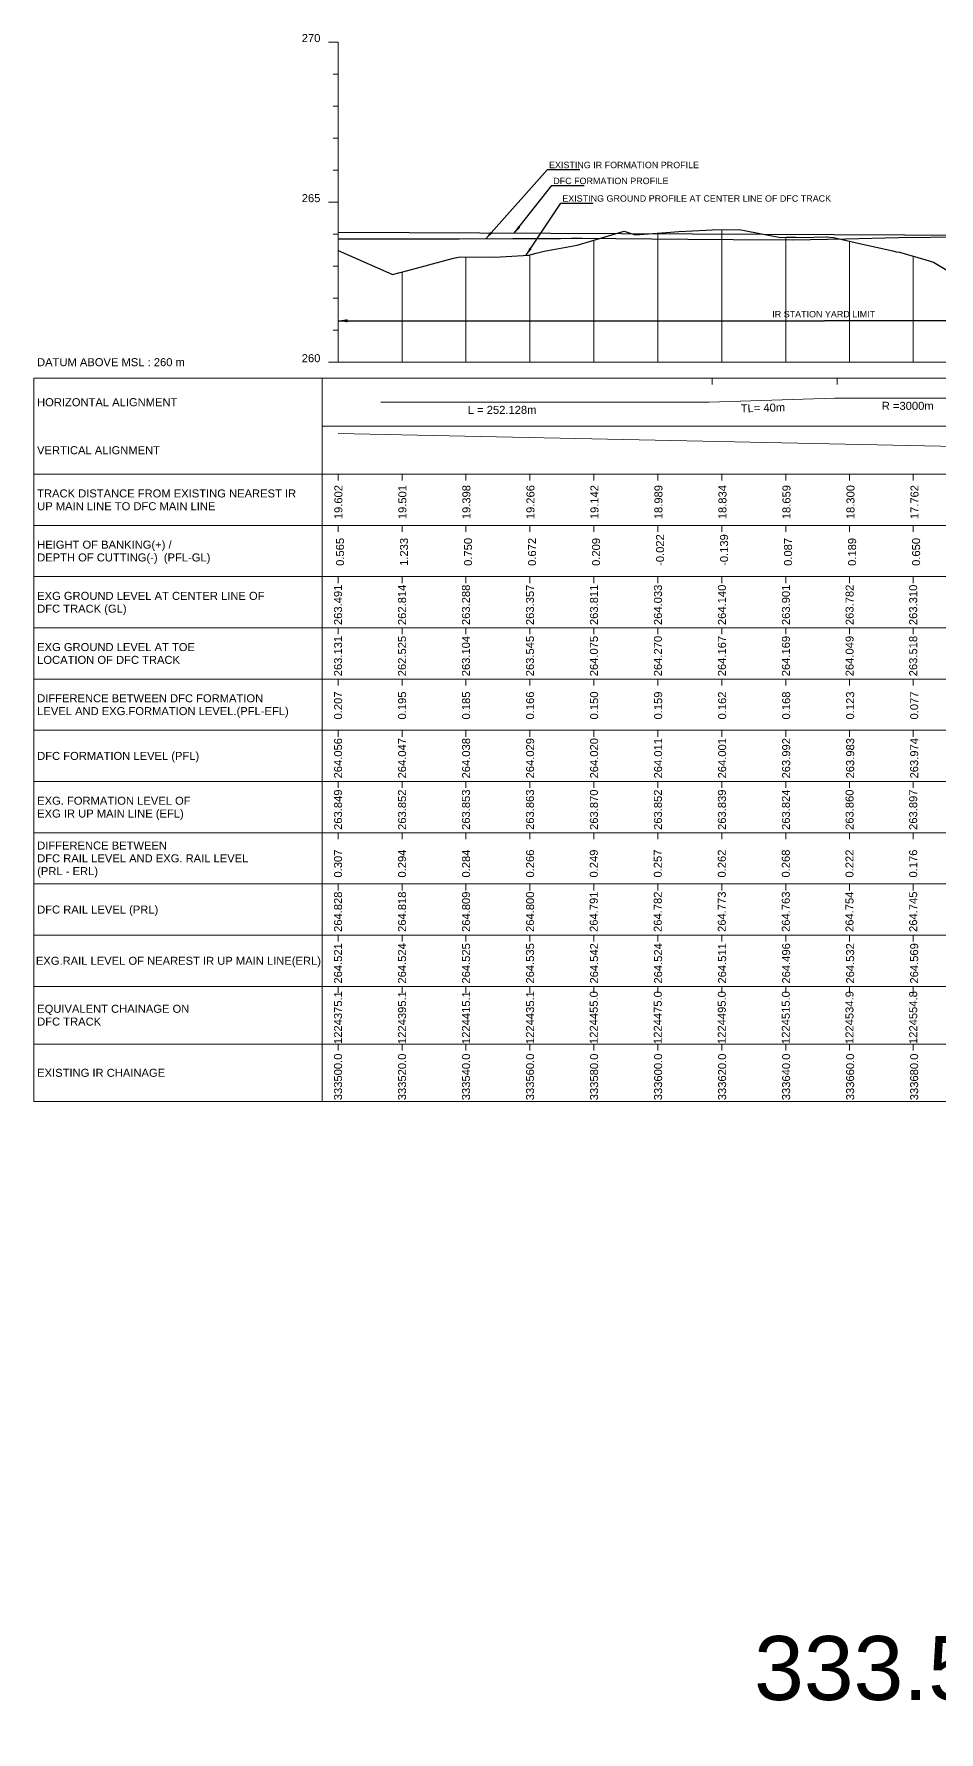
# Model space of a CAD drawing. Header units: metres. Extents: x -117481 to 30159, y 3176 to 3713.
# Drawn here: x 28730 to 29013, y 3176 to 3707 of the extents above; entities that cross this region are included whole.
import ezdxf
from ezdxf.enums import TextEntityAlignment as Align

# ---------------------------------------------------------------- set-up
doc = ezdxf.new("R2010")
doc.units = ezdxf.units.M
doc.header["$MEASUREMENT"] = 0
for name, color, linetype, lineweight in [('LS DATUM', 7, 'Continuous', 0), ('LS DATUM X', 7, 'Continuous', 0), ('LS DATUM Y', 7, 'Continuous', 0), ('LS DIFF. EXG.RL & PRO. RL', 10, 'Continuous', 0), ('LS DIFF. PFL & EFL', 10, 'Continuous', 0), ('LS EXG FL', 7, 'Continuous', 0), ('LS EXG GL', 7, 'Continuous', 0), ('LS EXG GL AT PRO TOE', 7, 'Continuous', 0), ('LS EXG IR CH', 7, 'Continuous', 0), ('LS EXG RL', 7, 'Continuous', 0), ('LS EXG. FL', 7, 'Continuous', 0), ('LS EXG. GL', 7, 'Continuous', 0), ('LS EXG. GL AT PRO. TOE', 7, 'Continuous', 0), ('LS EXG. IR CH', 7, 'Continuous', 0), ('LS EXG. RL', 7, 'Continuous', 0), ('LS FRAME', 7, 'Continuous', 0), ('LS HORIZONTAL ALIGNMENT', 10, 'Continuous', 0), ('LS PRL-ERL', 10, 'Continuous', 0), ('LS PRO RAIL LEVEL', 10, 'Continuous', 0), ('LS PRO. CUT & FILL', 10, 'Continuous', 0), ('LS PRO. DFCC CH', 10, 'Continuous', 0), ('LS PRO. FL', 10, 'Continuous', 0), ('LS PRO. RL', 10, 'Continuous', 0), ('LS PROFILE EXG FL', 7, 'Continuous', 25), ('LS PROFILE EXG GL', 7, 'Continuous', 30), ('LS PROFILE PRO FL', 1, 'Continuous', 30), ('LS TICKS', 7, 'Continuous', 0), ("LS TRACK CENTER's", 10, 'Continuous', 0), ('LS VERTICAL ALIGNMENT', 10, 'Continuous', 0), ('Profile Grid', 7, 'Continuous', 0)]:
    doc.layers.add(name, color=color, linetype=linetype, lineweight=lineweight)
doc.layers.add('ref text', color=3, linetype='Continuous')
doc.layers.add('STATION YARD LIMIT IN LS', color=7, linetype='Continuous')
doc.styles.get("Standard").update_dxf_attribs({"font": 'arial.ttf'})
doc.styles.add('Style-Arial', font='arial.ttf')
doc.styles.add('StyleArial', font='arial.ttf')
doc.dimstyles.get("Standard").update_dxf_attribs({"dimtxt": 5, "dimasz": 0.18, "dimexe": 0.18, "dimexo": 0.0625, "dimgap": 0.09, "dimtad": 0, "dimtih": 1, "dimtoh": 1, "dimdec": 4, "dimzin": 0, "dimdsep": 46, "dimtxsty": 'Standard', "dimcen": 0.09, "dimadec": 0, "dimazin": 0, "dimtfac": 1, "dimtdec": 4, "dimtofl": 0, "dimtmove": 0, "dimatfit": 3, "dimfxl": 1, "dimtolj": 1, "dimtzin": 0, "dimarcsym": 0})

# ---------------------------------------------------------------- blocks, each defined once
blk = doc.blocks.new('A$Cb4f4ed2e')
at = {"color": 1}
for s, p in [('264.056', (0, 0)), ('264.047', (20, 0)), ('264.038', (40, 0)), ('264.029', (60, 0)), ('264.020', (80, 0)), ('264.011', (100, 0)), ('264.001', (120, 0)), ('263.992', (140, 0)), ('263.983', (160, 0)), ('263.974', (180, 0)), ('263.965', (200, 0)), ('263.956', (220, 0)), ('263.947', (240, 0)), ('263.937', (260, 0)), ('263.928', (280, 0)), ('263.919', (300, 0)), ('263.910', (320, 0)), ('263.901', (340, 0)), ('263.891', (360, 0)), ('263.882', (380, 0)), ('263.873', (400, 0)), ('263.864', (420, 0)), ('263.855', (440, 0)), ('263.845', (460, 0)), ('263.836', (480, 0)), ('263.827', (500, 0))]:
    blk.add_text(s, height=2.5, rotation=90, dxfattribs=at).set_placement(p)
blk = doc.blocks.new('A$C95a24067')
at = {"color": 1}
for s, p in [('0.207', (0, 0)), ('0.195', (20, 0)), ('0.185', (40, 0)), ('0.166', (60, 0)), ('0.150', (80, 0)), ('0.159', (100, 0)), ('0.162', (120, 0)), ('0.168', (140, 0)), ('0.123', (160, 0)), ('0.077', (180, 0)), ('0.048', (200, 0)), ('0.015', (220, 0)), ('-0.030', (240, 0)), ('-0.031', (260, 0)), ('-0.021', (280, 0)), ('-0.052', (300, 0)), ('-0.092', (320, 0)), ('-0.123', (340, 0)), ('-0.145', (360, 0)), ('-0.162', (380, 0)), ('-0.190', (400, 0)), ('-0.218', (420, 0)), ('-0.205', (440, 0)), ('-0.229', (460, 0)), ('-0.196', (480, 0)), ('-0.144', (500, 0))]:
    blk.add_text(s, height=2.5, rotation=90, dxfattribs=at).set_placement(p)
blk = doc.blocks.new('A$Cfc741a2d')
at = {"color": 1}
for s, p in [('0.565', (0, 0)), ('1.233', (20, 0)), ('0.750', (40, 0)), ('0.672', (60, 0)), ('0.209', (80, 0)), ('-0.022', (100, 0)), ('-0.139', (120, 0)), ('0.087', (140, 0)), ('0.189', (160, 0)), ('0.650', (180, 0)), ('1.270', (200, 0)), ('1.248', (220, 0)), ('0.110', (240, 0)), ('-0.561', (260, 0)), ('-0.679', (280, 0)), ('0.052', (300, 0)), ('-0.234', (320, 0)), ('0.120', (340, 0)), ('0.267', (360, 0)), ('0.063', (380, 0)), ('0.074', (400, 0)), ('-0.058', (420, 0)), ('-0.112', (440, 0)), ('-0.137', (460, 0)), ('-0.216', (480, 0)), ('-0.280', (500, 0))]:
    blk.add_text(s, height=2.5, rotation=90, dxfattribs=at).set_placement(p)
blk = doc.blocks.new('A$Cc232265e')
at = {"color": 1}
for s, p in [('19.602', (0, 0)), ('19.501', (20, 0)), ('19.398', (40, 0)), ('19.266', (60, 0)), ('19.142', (80, 0)), ('18.989', (100, 0)), ('18.834', (120, 0)), ('18.659', (140, 0)), ('18.300', (160, 0)), ('17.762', (180, 0)), ('16.960', (200, 0)), ('16.013', (220, 0)), ('14.909', (240, 0)), ('13.738', (260, 0)), ('12.614', (280, 0)), ('11.446', (300, 0)), ('10.276', (320, 0)), ('9.120', (340, 0)), ('8.100', (360, 0)), ('7.143', (380, 0)), ('6.347', (400, 0)), ('5.592', (420, 0)), ('4.896', (440, 0)), ('4.268', (460, 0)), ('3.674', (480, 0)), ('3.161', (500, 0))]:
    blk.add_text(s, height=2.5, rotation=90, dxfattribs=at).set_placement(p)

msp = doc.modelspace()

# ---------------------------------------------------------------- linework, layer by layer
at = {"layer": 'LS DATUM X', "color": 7, "linetype": 'Continuous', "lineweight": 0}
msp.add_line((28825.49, 3604.28), (29325.63, 3604.28), dxfattribs=at)
at = {"layer": 'LS DATUM Y', "color": 7, "linetype": 'Continuous', "lineweight": 0}
for p, q in [((28822.49, 3704.28), (28825.49, 3704.28)), ((28822.49, 3704.28), (28825.49, 3704.28)), ((28825.49, 3604.28), (28825.49, 3704.28)), ((28823.99, 3694.28), (28825.49, 3694.28)), ((28823.99, 3684.28), (28825.49, 3684.28)), ((28823.99, 3674.28), (28825.49, 3674.28)), ((28823.99, 3664.28), (28825.49, 3664.28)), ((28822.49, 3654.28), (28825.49, 3654.28)), ((28823.99, 3644.28), (28825.49, 3644.28)), ((28823.99, 3634.28), (28825.49, 3634.28)), ((28823.99, 3624.28), (28825.49, 3624.28)), ((28823.99, 3614.28), (28825.49, 3614.28)), ((28822.49, 3604.28), (28825.49, 3604.28))]:
    msp.add_line(p, q, dxfattribs=at)
at = {"layer": 'LS FRAME'}
for points in [[(28820.49, 3373.28), (28730.49, 3373.28), (28730.49, 3599.28)], [(28730.49, 3599.28), (28820.49, 3599.28)], [(28820.49, 3569.28), (28730.49, 3569.28)], [(28820.49, 3553.28), (28730.49, 3553.28)], [(28730.49, 3553.28), (28820.49, 3553.28)], [(28820.49, 3537.28), (28730.49, 3537.28)], [(28730.49, 3537.28), (28820.49, 3537.28)], [(28820.49, 3521.28), (28730.49, 3521.28)], [(28730.49, 3521.28), (28820.49, 3521.28)], [(28820.49, 3505.28), (28730.49, 3505.28)], [(28820.49, 3489.28), (28730.49, 3489.28)], [(28730.49, 3489.28), (28820.49, 3489.28)], [(28820.49, 3473.28), (28730.49, 3473.28)], [(28730.49, 3473.28), (28820.49, 3473.28)], [(28820.49, 3457.28), (28730.49, 3457.28)], [(28730.49, 3457.28), (28820.49, 3457.28)], [(28820.49, 3441.28), (28730.49, 3441.28)], [(28730.49, 3441.28), (28820.49, 3441.28)], [(28820.49, 3425.28), (28730.49, 3425.28)], [(28820.49, 3409.28), (28730.49, 3409.28)], [(28820.49, 3391.28), (28730.49, 3391.28)]]:
    msp.add_lwpolyline(points, dxfattribs=at)
at = {"layer": 'LS FRAME', "color": 7, "linetype": 'Continuous', "lineweight": 0, "flags": 128}
for points in [[(28820.49, 3584.28), (29330.63, 3584.28), (29330.63, 3599.28), (28820.49, 3599.28), (28820.49, 3584.28)], [(28820.49, 3569.28), (29330.63, 3569.28), (29330.63, 3584.28), (28820.49, 3584.28), (28820.49, 3569.28)], [(28820.49, 3553.28), (29330.63, 3553.28), (29330.63, 3569.28), (28820.49, 3569.28), (28820.49, 3553.28)], [(28820.49, 3537.28), (29330.63, 3537.28), (29330.63, 3553.28), (28820.49, 3553.28), (28820.49, 3537.28)], [(28820.49, 3521.28), (29330.63, 3521.28), (29330.63, 3537.28), (28820.49, 3537.28), (28820.49, 3521.28)], [(28820.49, 3505.28), (29330.63, 3505.28), (29330.63, 3521.28), (28820.49, 3521.28), (28820.49, 3505.28)], [(28820.49, 3489.28), (29330.63, 3489.28), (29330.63, 3505.28), (28820.49, 3505.28), (28820.49, 3489.28)], [(28820.49, 3473.28), (29330.63, 3473.28), (29330.63, 3489.28), (28820.49, 3489.28), (28820.49, 3473.28)], [(28820.49, 3457.28), (29330.63, 3457.28), (29330.63, 3473.28), (28820.49, 3473.28), (28820.49, 3457.28)], [(28820.49, 3441.28), (29330.63, 3441.28), (29330.63, 3457.28), (28820.49, 3457.28), (28820.49, 3441.28)], [(28820.49, 3425.28), (29330.63, 3425.28), (29330.63, 3441.28), (28820.49, 3441.28), (28820.49, 3425.28)], [(28820.49, 3409.28), (29330.63, 3409.28), (29330.63, 3425.28), (28820.49, 3425.28), (28820.49, 3409.28)], [(28820.49, 3391.28), (29330.63, 3391.28), (29330.63, 3409.28), (28820.49, 3409.28), (28820.49, 3391.28)], [(28820.49, 3373.28), (29330.63, 3373.28), (29330.63, 3391.28), (28820.49, 3391.28), (28820.49, 3373.28)]]:
    msp.add_lwpolyline(points, close=True, dxfattribs=at)
at = {"layer": 'LS FRAME', "color": 7, "linetype": 'Continuous', "lineweight": 0}
msp.add_3dface([(28820.49, 3505.28), (28740.49, 3505.28), (28740.49, 3505.28)], dxfattribs=at)
at = {"layer": 'LS HORIZONTAL ALIGNMENT', "lineweight": 0, "flags": 128}
msp.add_lwpolyline([(28838.89, 3591.78), (28941.44, 3591.78), (28941.44, 3591.78), (28980.65, 3593.04), (28980.65, 3593.04), (29026.21, 3593.04), (29026.21, 3593.04), (29067.47, 3591.78), (29067.47, 3591.78), (29277.61, 3591.78), (29277.61, 3591.78), (29326.57, 3590.71)], dxfattribs=at)
at = {"layer": 'LS PROFILE EXG FL'}
msp.add_lwpolyline([(28825.49, 3642.77), (28849.48, 3642.81), (28863.35, 3642.8), (28879.95, 3642.88), (28894.97, 3642.95), (28898.42, 3643), (28901.78, 3643.02), (28912.32, 3642.92), (28934.76, 3642.72), (28948.9, 3642.65), (28967.63, 3642.5), (28984, 3642.85), (29000.58, 3643.2), (29020.7, 3643.4)], dxfattribs=at)
at = {"layer": 'LS PROFILE EXG GL', "flags": 128}
msp.add_lwpolyline([(28825.49, 3639.19), (28841.37, 3632.17), (28842.47, 3631.67), (28847.33, 3632.88), (28861.59, 3636.75), (28863.68, 3637.17), (28874.52, 3637.13), (28885.07, 3637.76), (28887.38, 3638.32), (28889.91, 3638.92), (28900.21, 3640.85), (28914.87, 3645.19), (28918.33, 3644.11), (28928.03, 3644.8), (28931.94, 3645.07), (28940.53, 3645.54), (28942.42, 3645.64), (28950.8, 3645.75), (28953.03, 3645.32), (28963.75, 3643.27), (28965.53, 3643.3), (28968.68, 3643.34), (28970.39, 3643.24), (28978.03, 3643.48), (28978.11, 3643.48), (28980.31, 3643.23), (28988.41, 3641.4), (28998.79, 3639.02), (28999.85, 3638.77), (29000.79, 3638.68), (29000.88, 3638.65), (29009.17, 3636.21), (29011.52, 3635.51), (29019.02, 3631.03)], dxfattribs=at)
at = {"layer": 'LS PROFILE PRO FL'}
msp.add_line((28825.49, 3644.85), (29325.63, 3642.55), dxfattribs=at)
at = {"layer": 'LS TICKS', "color": 7, "linetype": 'Continuous', "lineweight": 0, "flags": 128}
for points in [[(28942.43, 3597.28), (28942.43, 3599.28)], [(28981.43, 3597.28), (28981.43, 3599.28)], [(28825.49, 3567.28), (28825.49, 3569.28)], [(28845.49, 3567.28), (28845.49, 3569.28)], [(28865.46, 3567.28), (28865.46, 3569.28)], [(28885.46, 3567.28), (28885.46, 3569.28)], [(28905.44, 3567.28), (28905.44, 3569.28)], [(28925.44, 3567.28), (28925.44, 3569.28)], [(28945.43, 3567.28), (28945.43, 3569.28)], [(28965.43, 3567.28), (28965.43, 3569.28)], [(28985.32, 3567.28), (28985.32, 3569.28)], [(29005.19, 3567.28), (29005.19, 3569.28)], [(28825.49, 3551.28), (28825.49, 3553.28)], [(28845.49, 3551.28), (28845.49, 3553.28)], [(28865.46, 3551.28), (28865.46, 3553.28)], [(28885.46, 3551.28), (28885.46, 3553.28)], [(28905.44, 3551.28), (28905.44, 3553.28)], [(28925.44, 3551.28), (28925.44, 3553.28)], [(28945.43, 3551.28), (28945.43, 3553.28)], [(28965.43, 3551.28), (28965.43, 3553.28)], [(28985.32, 3551.28), (28985.32, 3553.28)], [(29005.19, 3551.28), (29005.19, 3553.28)], [(28825.49, 3535.28), (28825.49, 3537.28)], [(28845.49, 3535.28), (28845.49, 3537.28)], [(28865.46, 3535.28), (28865.46, 3537.28)], [(28885.46, 3535.28), (28885.46, 3537.28)], [(28905.44, 3535.28), (28905.44, 3537.28)], [(28925.44, 3535.28), (28925.44, 3537.28)], [(28945.43, 3535.28), (28945.43, 3537.28)], [(28965.43, 3535.28), (28965.43, 3537.28)], [(28985.32, 3535.28), (28985.32, 3537.28)], [(29005.19, 3535.28), (29005.19, 3537.28)], [(28825.49, 3519.28), (28825.49, 3521.28)], [(28845.49, 3519.28), (28845.49, 3521.28)], [(28865.46, 3519.28), (28865.46, 3521.28)], [(28885.46, 3519.28), (28885.46, 3521.28)], [(28905.44, 3519.28), (28905.44, 3521.28)], [(28925.44, 3519.28), (28925.44, 3521.28)], [(28945.43, 3519.28), (28945.43, 3521.28)], [(28965.43, 3519.28), (28965.43, 3521.28)], [(28985.32, 3519.28), (28985.32, 3521.28)], [(29005.19, 3519.28), (29005.19, 3521.28)], [(28825.49, 3503.28), (28825.49, 3505.28)], [(28845.49, 3503.28), (28845.49, 3505.28)], [(28865.46, 3503.28), (28865.46, 3505.28)], [(28885.46, 3503.28), (28885.46, 3505.28)], [(28905.44, 3503.28), (28905.44, 3505.28)], [(28925.44, 3503.28), (28925.44, 3505.28)], [(28945.43, 3503.28), (28945.43, 3505.28)], [(28965.43, 3503.28), (28965.43, 3505.28)], [(28985.32, 3503.28), (28985.32, 3505.28)], [(29005.19, 3503.28), (29005.19, 3505.28)], [(28825.49, 3487.28), (28825.49, 3489.28)], [(28845.49, 3487.28), (28845.49, 3489.28)], [(28865.46, 3487.28), (28865.46, 3489.28)], [(28885.46, 3487.28), (28885.46, 3489.28)], [(28905.44, 3487.28), (28905.44, 3489.28)], [(28925.44, 3487.28), (28925.44, 3489.28)], [(28945.43, 3487.28), (28945.43, 3489.28)], [(28965.43, 3487.28), (28965.43, 3489.28)], [(28985.32, 3487.28), (28985.32, 3489.28)], [(29005.19, 3487.28), (29005.19, 3489.28)], [(28825.49, 3471.28), (28825.49, 3473.28)], [(28845.49, 3471.28), (28845.49, 3473.28)], [(28865.46, 3471.28), (28865.46, 3473.28)], [(28885.46, 3471.28), (28885.46, 3473.28)], [(28905.44, 3471.28), (28905.44, 3473.28)], [(28925.44, 3471.28), (28925.44, 3473.28)], [(28945.43, 3471.28), (28945.43, 3473.28)], [(28965.43, 3471.28), (28965.43, 3473.28)], [(28985.32, 3471.28), (28985.32, 3473.28)], [(29005.19, 3471.28), (29005.19, 3473.28)], [(28825.49, 3455.28), (28825.49, 3457.28)], [(28845.49, 3455.28), (28845.49, 3457.28)], [(28865.46, 3455.28), (28865.46, 3457.28)], [(28885.46, 3455.28), (28885.46, 3457.28)], [(28905.44, 3455.28), (28905.44, 3457.28)], [(28925.44, 3455.28), (28925.44, 3457.28)], [(28945.43, 3455.28), (28945.43, 3457.28)], [(28965.43, 3455.28), (28965.43, 3457.28)], [(28985.32, 3455.28), (28985.32, 3457.28)], [(29005.19, 3455.28), (29005.19, 3457.28)], [(28825.49, 3439.28), (28825.49, 3441.28)], [(28845.49, 3439.28), (28845.49, 3441.28)], [(28865.46, 3439.28), (28865.46, 3441.28)], [(28885.46, 3439.28), (28885.46, 3441.28)], [(28905.44, 3439.28), (28905.44, 3441.28)], [(28925.44, 3439.28), (28925.44, 3441.28)], [(28945.43, 3439.28), (28945.43, 3441.28)], [(28965.43, 3439.28), (28965.43, 3441.28)], [(28985.32, 3439.28), (28985.32, 3441.28)], [(29005.19, 3439.28), (29005.19, 3441.28)], [(28825.49, 3423.28), (28825.49, 3425.28)], [(28845.49, 3423.28), (28845.49, 3425.28)], [(28865.46, 3423.28), (28865.46, 3425.28)], [(28885.46, 3423.28), (28885.46, 3425.28)], [(28905.44, 3423.28), (28905.44, 3425.28)], [(28925.44, 3423.28), (28925.44, 3425.28)], [(28945.43, 3423.28), (28945.43, 3425.28)], [(28965.43, 3423.28), (28965.43, 3425.28)], [(28985.32, 3423.28), (28985.32, 3425.28)], [(29005.19, 3423.28), (29005.19, 3425.28)], [(28825.49, 3407.28), (28825.49, 3409.28)], [(28845.49, 3407.28), (28845.49, 3409.28)], [(28865.46, 3407.28), (28865.46, 3409.28)], [(28885.46, 3407.28), (28885.46, 3409.28)], [(28905.44, 3407.28), (28905.44, 3409.28)], [(28925.44, 3407.28), (28925.44, 3409.28)], [(28945.43, 3407.28), (28945.43, 3409.28)], [(28965.43, 3407.28), (28965.43, 3409.28)], [(28985.32, 3407.28), (28985.32, 3409.28)], [(29005.19, 3407.28), (29005.19, 3409.28)], [(28825.49, 3389.28), (28825.49, 3391.28)], [(28845.49, 3389.28), (28845.49, 3391.28)], [(28865.46, 3389.28), (28865.46, 3391.28)], [(28885.46, 3389.28), (28885.46, 3391.28)], [(28905.44, 3389.28), (28905.44, 3391.28)], [(28925.44, 3389.28), (28925.44, 3391.28)], [(28945.43, 3389.28), (28945.43, 3391.28)], [(28965.43, 3389.28), (28965.43, 3391.28)], [(28985.32, 3389.28), (28985.32, 3391.28)], [(29005.19, 3389.28), (29005.19, 3391.28)]]:
    msp.add_lwpolyline(points, dxfattribs=at)
at = {"layer": 'LS VERTICAL ALIGNMENT', "linetype": 'Continuous', "lineweight": 0, "flags": 128}
msp.add_lwpolyline([(28825.49, 3582.03), (29325.63, 3571.53)], dxfattribs=at)
at = {"layer": 'Profile Grid', "linetype": 'Continuous', "lineweight": 0, "flags": 128}
for points in [[(28925.44, 3604.28), (28925.44, 3644.61)], [(28945.43, 3604.28), (28945.43, 3645.68)], [(28825.49, 3604.28), (28825.49, 3639.19)], [(28905.44, 3604.28), (28905.44, 3642.4)], [(28965.43, 3604.28), (28965.43, 3643.3)], [(28985.32, 3604.28), (28985.32, 3642.1)], [(28865.46, 3604.28), (28865.46, 3637.17)], [(28885.46, 3604.28), (28885.46, 3637.85)], [(29005.19, 3604.28), (29005.19, 3637.38)], [(28845.49, 3604.28), (28845.49, 3632.42)]]:
    msp.add_lwpolyline(points, dxfattribs=at)

# ---------------------------------------------------------------- block references
at = {"color": 5}
for name, p in [('A$Cc232265e', (28826.85, 3555.22)), ('A$Cfc741a2d', (28827.35, 3540.64)), ('A$C95a24067', (28826.75, 3492.66)), ('A$Cb4f4ed2e', (28826.75, 3474.24))]:
    msp.add_blockref(name, p, dxfattribs=at)

# ---------------------------------------------------------------- texts
at = {"layer": 'LS DATUM', "color": 7, "style": 'StyleArial'}
msp.add_text('DATUM ABOVE MSL : 260 m', height=2.5, rotation=0, dxfattribs=at).set_placement((28731.45, 3604.28), align=Align.MIDDLE_LEFT)
at = {"layer": 'LS DATUM Y', "color": 7, "lineweight": 0, "style": 'Style-Arial'}
for s, p in [('270', (28819.98, 3704.28)), ('270', (28819.98, 3704.28)), ('265', (28819.98, 3654.28)), ('260', (28819.98, 3604.28))]:
    msp.add_text(s, height=2.5, dxfattribs=at).set_placement(p, align=Align.RIGHT)
at = {"layer": 'LS DIFF. EXG.RL & PRO. RL', "color": 10, "style": 'StyleArial'}
for s, p in [('DIFFERENCE BETWEEN ', (28731.49, 3453.28)), ('DFC RAIL LEVEL AND EXG. RAIL LEVEL ', (28731.49, 3449.28)), ('(PRL - ERL)', (28731.49, 3445.28))]:
    msp.add_text(s, height=2.5, rotation=0, dxfattribs=at).set_placement(p, align=Align.MIDDLE_LEFT)
at = {"layer": 'LS DIFF. PFL & EFL', "color": 10, "style": 'StyleArial'}
for s, p in [('DIFFERENCE BETWEEN DFC FORMATION ', (28731.49, 3499.28)), ('LEVEL AND EXG.FORMATION LEVEL.(PFL-EFL)', (28731.49, 3495.28))]:
    msp.add_text(s, height=2.5, rotation=0, dxfattribs=at).set_placement(p, align=Align.MIDDLE_LEFT)
at = {"layer": 'LS EXG FL', "style": 'StyleArial'}
for s, p in [('EXG. FORMATION LEVEL OF', (28731.49, 3467.28)), ('EXG IR UP MAIN LINE (EFL)', (28731.49, 3463.28))]:
    msp.add_text(s, height=2.5, rotation=0, dxfattribs=at).set_placement(p, align=Align.MIDDLE_LEFT)
at = {"layer": 'LS EXG GL', "lineweight": 0, "style": 'Style-Arial'}
for s, p in [('263.491', (28825.49, 3534.78)), ('262.814', (28845.49, 3534.78)), ('263.288', (28865.46, 3534.78)), ('263.357', (28885.46, 3534.78)), ('263.811', (28905.44, 3534.78)), ('264.033', (28925.44, 3534.78)), ('264.140', (28945.43, 3534.78)), ('263.901', (28965.43, 3534.78)), ('263.782', (28985.32, 3534.78)), ('263.310', (29005.19, 3534.78))]:
    msp.add_text(s, height=2.5, rotation=90, dxfattribs=at).set_placement(p, align=Align.MIDDLE_RIGHT)
at = {"layer": 'LS EXG GL AT PRO TOE', "color": 7, "style": 'StyleArial'}
for s, p in [('EXG GROUND LEVEL AT TOE', (28731.49, 3515.28)), ('LOCATION OF DFC TRACK', (28731.49, 3511.28))]:
    msp.add_text(s, height=2.5, rotation=0, dxfattribs=at).set_placement(p, align=Align.MIDDLE_LEFT)
at = {"layer": 'LS EXG IR CH', "style": 'Style-Arial'}
for s, p in [('333500.0', (28825.49, 3388.28)), ('333520.0', (28845.49, 3388.28)), ('333540.0', (28865.49, 3388.28)), ('333560.0', (28885.49, 3388.28)), ('333580.0', (28905.49, 3388.28)), ('333600.0', (28925.49, 3388.28)), ('333620.0', (28945.49, 3388.28)), ('333640.0', (28965.49, 3388.28)), ('333660.0', (28985.49, 3388.28)), ('333680.0', (29005.49, 3388.28))]:
    msp.add_text(s, height=2.5, rotation=90, dxfattribs=at).set_placement(p, align=Align.MIDDLE_RIGHT)
at = {"layer": 'LS EXG RL', "style": 'Style-Arial'}
for s, p in [('264.521', (28825.49, 3422.78)), ('264.524', (28845.49, 3422.78)), ('264.525', (28865.49, 3422.78)), ('264.535', (28885.49, 3422.78)), ('264.542', (28905.49, 3422.78)), ('264.524', (28925.49, 3422.78)), ('264.511', (28945.49, 3422.78)), ('264.496', (28965.49, 3422.78)), ('264.532', (28985.49, 3422.78)), ('264.569', (29005.49, 3422.78))]:
    msp.add_text(s, height=2.5, rotation=90, dxfattribs=at).set_placement(p, align=Align.MIDDLE_RIGHT)
at = {"layer": 'LS EXG. FL'}
for s, p in [('263.849', (28825.49, 3470.78)), ('263.852', (28845.49, 3470.78)), ('263.853', (28865.46, 3470.78)), ('263.863', (28885.46, 3470.78)), ('263.870', (28905.44, 3470.78)), ('263.852', (28925.44, 3470.78)), ('263.839', (28945.43, 3470.78)), ('263.824', (28965.43, 3470.78)), ('263.860', (28985.32, 3470.78)), ('263.897', (29005.19, 3470.78))]:
    msp.add_text(s, height=2.5, rotation=90, dxfattribs=at).set_placement(p, align=Align.MIDDLE_RIGHT)
at = {"layer": 'LS EXG. GL', "color": 7, "style": 'StyleArial'}
for s, p in [('EXG GROUND LEVEL AT CENTER LINE OF ', (28731.49, 3531.28)), ('DFC TRACK (GL)', (28731.49, 3527.28))]:
    msp.add_text(s, height=2.5, rotation=0, dxfattribs=at).set_placement(p, align=Align.MIDDLE_LEFT)
at = {"layer": 'LS EXG. GL AT PRO. TOE'}
for s, p in [('263.131', (28825.49, 3518.78)), ('262.525', (28845.49, 3518.78)), ('263.104', (28865.46, 3518.78)), ('263.545', (28885.46, 3518.78)), ('264.075', (28905.44, 3518.78)), ('264.270', (28925.44, 3518.78)), ('264.167', (28945.43, 3518.78)), ('264.169', (28965.43, 3518.78)), ('264.049', (28985.32, 3518.78)), ('263.518', (29005.19, 3518.78))]:
    msp.add_text(s, height=2.5, rotation=90, dxfattribs=at).set_placement(p, align=Align.MIDDLE_RIGHT)
at = {"layer": 'LS EXG. IR CH', "style": 'StyleArial'}
msp.add_text('EXISTING IR CHAINAGE', height=2.5, rotation=0, dxfattribs=at).set_placement((28731.49, 3382.28), align=Align.MIDDLE_LEFT)
at = {"layer": 'LS EXG. RL', "style": 'StyleArial'}
msp.add_text('EXG.RAIL LEVEL OF NEAREST IR UP MAIN LINE(ERL)', height=2.5, rotation=0, dxfattribs=at).set_placement((28731.09, 3417.28), align=Align.MIDDLE_LEFT)
at = {"layer": 'LS HORIZONTAL ALIGNMENT', "style": 'StyleArial'}
msp.add_text('HORIZONTAL ALIGNMENT', height=2.5, rotation=0, dxfattribs=at).set_placement((28731.45, 3591.78), align=Align.MIDDLE_LEFT)
at = {"layer": 'LS HORIZONTAL ALIGNMENT', "lineweight": 0, "insert": (28958.24, 3590), "char_height": 2.5, "attachment_point": 5, "rotation": 1.4435, "line_spacing_factor": 0.6, "style": 'Style-Arial'}
msp.add_mtext('TL= 40m', dxfattribs=at)
at = {"layer": 'LS HORIZONTAL ALIGNMENT', "lineweight": 0, "char_height": 2.5, "attachment_point": 5, "line_spacing_factor": 0.6, "style": 'Style-Arial'}
for s, insert in [('R =3000m', (29003.48, 3590.63)), ('L = 252.128m', (28876.76, 3589.37))]:
    msp.add_mtext(s, dxfattribs=dict(at, insert=insert))
at = {"layer": 'LS PRL-ERL'}
for s, p in [('0.307', (28826.74, 3443.28)), ('0.294', (28846.74, 3443.28)), ('0.284', (28866.74, 3443.28)), ('0.266', (28886.74, 3443.28)), ('0.249', (28906.64, 3443.28)), ('0.257', (28926.64, 3443.28)), ('0.262', (28946.64, 3443.28)), ('0.268', (28966.64, 3443.28)), ('0.222', (28986.54, 3443.28)), ('0.176', (29006.44, 3443.28))]:
    msp.add_text(s, height=2.5, rotation=90, dxfattribs=at).set_placement(p)
at = {"layer": 'LS PRO RAIL LEVEL'}
for s, p in [('264.828', (28826.74, 3426.28)), ('264.818', (28846.74, 3426.28)), ('264.809', (28866.74, 3426.28)), ('264.800', (28886.74, 3426.28)), ('264.791', (28906.64, 3426.28)), ('264.782', (28926.64, 3426.28)), ('264.773', (28946.64, 3426.28)), ('264.763', (28966.64, 3426.28)), ('264.754', (28986.54, 3426.28)), ('264.745', (29006.44, 3426.28))]:
    msp.add_text(s, height=2.5, rotation=90, dxfattribs=at).set_placement(p)
at = {"layer": 'LS PRO. CUT & FILL', "color": 10, "style": 'StyleArial'}
for s, p in [('HEIGHT OF BANKING(+) /', (28731.49, 3547.28)), ('DEPTH OF CUTTING(-)  (PFL-GL)', (28731.49, 3543.28))]:
    msp.add_text(s, height=2.5, rotation=0, dxfattribs=at).set_placement(p, align=Align.MIDDLE_LEFT)
at = {"layer": 'LS PRO. DFCC CH'}
for s, p in [('1224375.1', (28826.74, 3391.28)), ('1224395.1', (28846.74, 3391.28)), ('1224415.1', (28866.74, 3391.28)), ('1224435.1', (28886.74, 3391.28)), ('1224455.0', (28906.64, 3391.28)), ('1224475.0', (28926.64, 3391.28)), ('1224495.0', (28946.64, 3391.28)), ('1224515.0', (28966.64, 3391.28)), ('1224534.9', (28986.54, 3391.28)), ('1224554.8', (29006.44, 3391.28))]:
    msp.add_text(s, height=2.5, rotation=90, dxfattribs=at).set_placement(p)
at = {"layer": 'LS PRO. DFCC CH', "color": 10, "style": 'Style-Arial'}
for s, p in [('EQUIVALENT CHAINAGE ON ', (28731.49, 3402.28)), ('DFC TRACK', (28731.49, 3398.28))]:
    msp.add_text(s, height=2.5, rotation=0, dxfattribs=at).set_placement(p, align=Align.MIDDLE_LEFT)
at = {"layer": 'LS PRO. FL', "color": 10, "style": 'StyleArial'}
msp.add_text('DFC FORMATION LEVEL (PFL) ', height=2.5, rotation=0, dxfattribs=at).set_placement((28731.49, 3481.28), align=Align.MIDDLE_LEFT)
at = {"layer": 'LS PRO. RL', "color": 10, "style": 'StyleArial'}
msp.add_text('DFC RAIL LEVEL (PRL)', height=2.5, rotation=0, dxfattribs=at).set_placement((28731.49, 3433.28), align=Align.MIDDLE_LEFT)
at = {"layer": 'LS PROFILE EXG FL', "color": 7, "linetype": 'Continuous', "lineweight": 0, "style": 'Style-Arial'}
msp.add_text('EXISTING IR FORMATION PROFILE', height=2, dxfattribs=at).set_placement((28891.41, 3664.89))
at = {"layer": 'LS PROFILE EXG GL', "color": 7, "lineweight": 0, "style": 'Style-Arial'}
msp.add_text('EXISTING GROUND PROFILE AT CENTER LINE OF DFC TRACK', height=2, dxfattribs=at).set_placement((28895.56, 3654.43, 0))
at = {"layer": 'LS PROFILE PRO FL', "style": 'Style-Arial'}
msp.add_text(' DFC FORMATION PROFILE', height=2, dxfattribs=at).set_placement((28891.96, 3659.91, 0))
at = {"layer": "LS TRACK CENTER's", "color": 10, "style": 'StyleArial'}
for s, p in [('TRACK DISTANCE FROM EXISTING NEAREST IR ', (28731.49, 3563.28)), ('UP MAIN LINE TO DFC MAIN LINE', (28731.49, 3559.28))]:
    msp.add_text(s, height=2.5, rotation=0, dxfattribs=at).set_placement(p, align=Align.MIDDLE_LEFT)
at = {"layer": 'LS VERTICAL ALIGNMENT', "style": 'StyleArial'}
msp.add_text('VERTICAL ALIGNMENT', height=2.5, rotation=0, dxfattribs=at).set_placement((28731.45, 3576.78), align=Align.MIDDLE_LEFT)
at = {"layer": 'ref text', "color": 3, "insert": (28955.49, 3186.05), "char_height": 20, "width": 256.3165, "attachment_point": 7, "bg_fill": 3, "box_fill_scale": 1.5, "bg_fill_color": 256, "bg_fill_transparency": 0}
msp.add_mtext('333.500 TO 334.000', dxfattribs=at)
at = {"layer": 'STATION YARD LIMIT IN LS', "lineweight": 15, "insert": (28977.23, 3619.28), "char_height": 2, "attachment_point": 5, "rotation": 0, "line_spacing_factor": 0.84, "style": 'Style-Arial'}
msp.add_mtext('IR STATION YARD LIMIT', dxfattribs=at)

# ---------------------------------------------------------------- leaders
at = {"layer": 'LS PROFILE EXG FL', "color": 7, "lineweight": -3}
msp.add_leader([(28871.65, 3642.84), (28890.9, 3664.44), (28901.04, 3664.44)], dimstyle='Standard', override={"dimasz": 2.5, "dimexe": 0.25, "dimexo": 0.25, "dimgap": 0.25, "dimtad": 0, "dimtih": 0, "dimtoh": 0, "dimzin": 11, "dimadec": 4, "dimazin": 3, "dimatfit": 1, "dimfrac": 2, "dimtolj": 0, "dimtzin": 11}, dxfattribs=at)
at = {"layer": 'LS PROFILE EXG GL', "color": 7, "lineweight": -3}
msp.add_leader([(28884.25, 3637.71, 0), (28895.05, 3653.97, 0), (28905.19, 3653.97, 0)], dimstyle='Standard', override={"dimasz": 2.5, "dimexe": 0.25, "dimexo": 0.25, "dimgap": 0.25, "dimtad": 0, "dimtih": 0, "dimtoh": 0, "dimzin": 11, "dimadec": 4, "dimazin": 3, "dimatfit": 1, "dimfrac": 2, "dimtolj": 0, "dimtzin": 11}, dxfattribs=at)
at = {"layer": 'LS PROFILE PRO FL', "lineweight": -3}
msp.add_leader([(28880.56, 3644.59, 0), (28892.24, 3659.45, 0), (28902.38, 3659.45, 0)], dimstyle='Standard', override={"dimasz": 2.5, "dimexe": 0.25, "dimexo": 0.25, "dimgap": 0.25, "dimtad": 0, "dimtih": 0, "dimtoh": 0, "dimzin": 11, "dimadec": 4, "dimazin": 3, "dimatfit": 1, "dimfrac": 2, "dimtolj": 0, "dimtzin": 11}, dxfattribs=at)
at = {"layer": 'STATION YARD LIMIT IN LS', "lineweight": 15}
for points in [[(28825.49, 3617.23), (28977.45, 3617.23)], [(29165.41, 3617.23), (28977.45, 3617.23)]]:
    msp.add_leader(points, dimstyle='Standard', override={"dimasz": 3}, dxfattribs=at)

doc.saveas('drawing.dxf')
